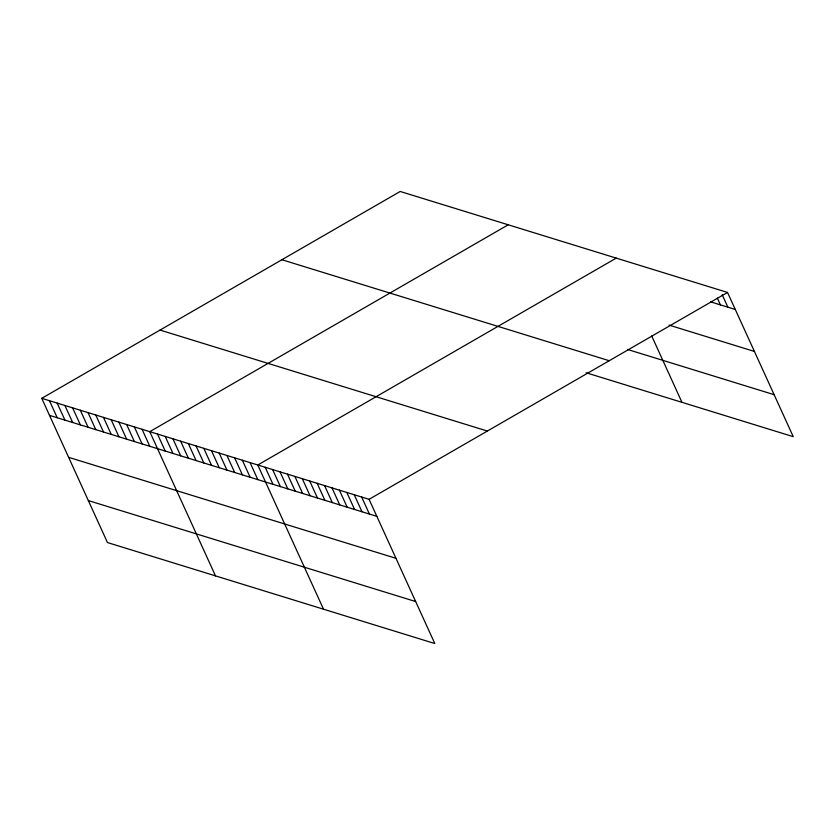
<?xml version="1.0" encoding="UTF-8"?>
<svg xmlns="http://www.w3.org/2000/svg" width="835" height="835" viewBox="0 0 835 835"><rect width="100%" height="100%" fill="white"/><g stroke="black" fill="none" stroke-linecap="round" stroke-linejoin="round"><path stroke-width="1.25" d="M41.75 398.337L369.08 499.32L434.805 643.534L107.464 542.552L41.75 398.337L400.195 191.465L727.535 292.448L793.25 436.663L586.066 372.744M508.223 224.792L149.768 431.664L215.493 575.868M616.24 258.119L257.785 464.991L323.51 609.195M369.08 499.32L727.535 292.448M710.554 301.842L735.28 309.472M669.085 325.118L754.412 351.441M627.555 349.468L774.118 394.684M281.906 259.737L609.247 360.72M160.038 330.075L487.369 431.058M49.505 415.36L376.836 516.343M68.637 457.329L395.967 558.312M88.343 500.572L415.673 601.555M722.181 294.703L727.87 307.176M717.348 298.085L720.448 304.89M651.707 335.952L681.955 402.324M361.659 497.034L369.414 514.047M354.249 494.748L361.993 511.761M346.828 492.462L354.583 509.475M339.407 490.166L347.162 507.189M331.986 487.88L339.741 504.893M324.564 485.594L332.32 502.607M317.143 483.298L324.898 500.322M309.722 481.012L317.477 498.025M302.312 478.726L310.056 495.739M294.891 476.43L302.646 493.454M287.47 474.144L295.225 491.157M280.049 471.858L287.804 488.872M272.627 469.573L280.383 486.586M265.206 467.276L272.961 484.29M250.072 462.611L257.827 479.624M242.359 460.231L250.114 477.244M234.645 457.851L242.4 474.864M226.922 455.472L234.677 472.485M219.208 453.092L226.963 470.105M211.495 450.712L219.25 467.725M203.782 448.332L211.537 465.345M196.068 445.953L203.823 462.966M188.345 443.562L196.1 460.586M180.631 441.183L188.386 458.206M172.918 438.803L180.673 455.827M165.205 436.423L172.96 453.447M157.481 434.043L165.236 451.057M142.054 429.284L149.809 446.297M134.341 426.904L142.096 443.917M126.628 424.524L134.372 441.538M118.904 422.145L126.659 439.158M111.191 419.765L118.946 436.778M103.477 417.385L111.232 434.398M95.764 415.005L103.519 432.019M88.04 412.626L95.795 429.639M80.327 410.246L88.082 427.259M72.614 407.866L80.369 424.879M64.9 405.486L72.655 422.5M57.177 403.107L64.932 420.12M49.463 400.716L57.218 417.74"/></g></svg>
